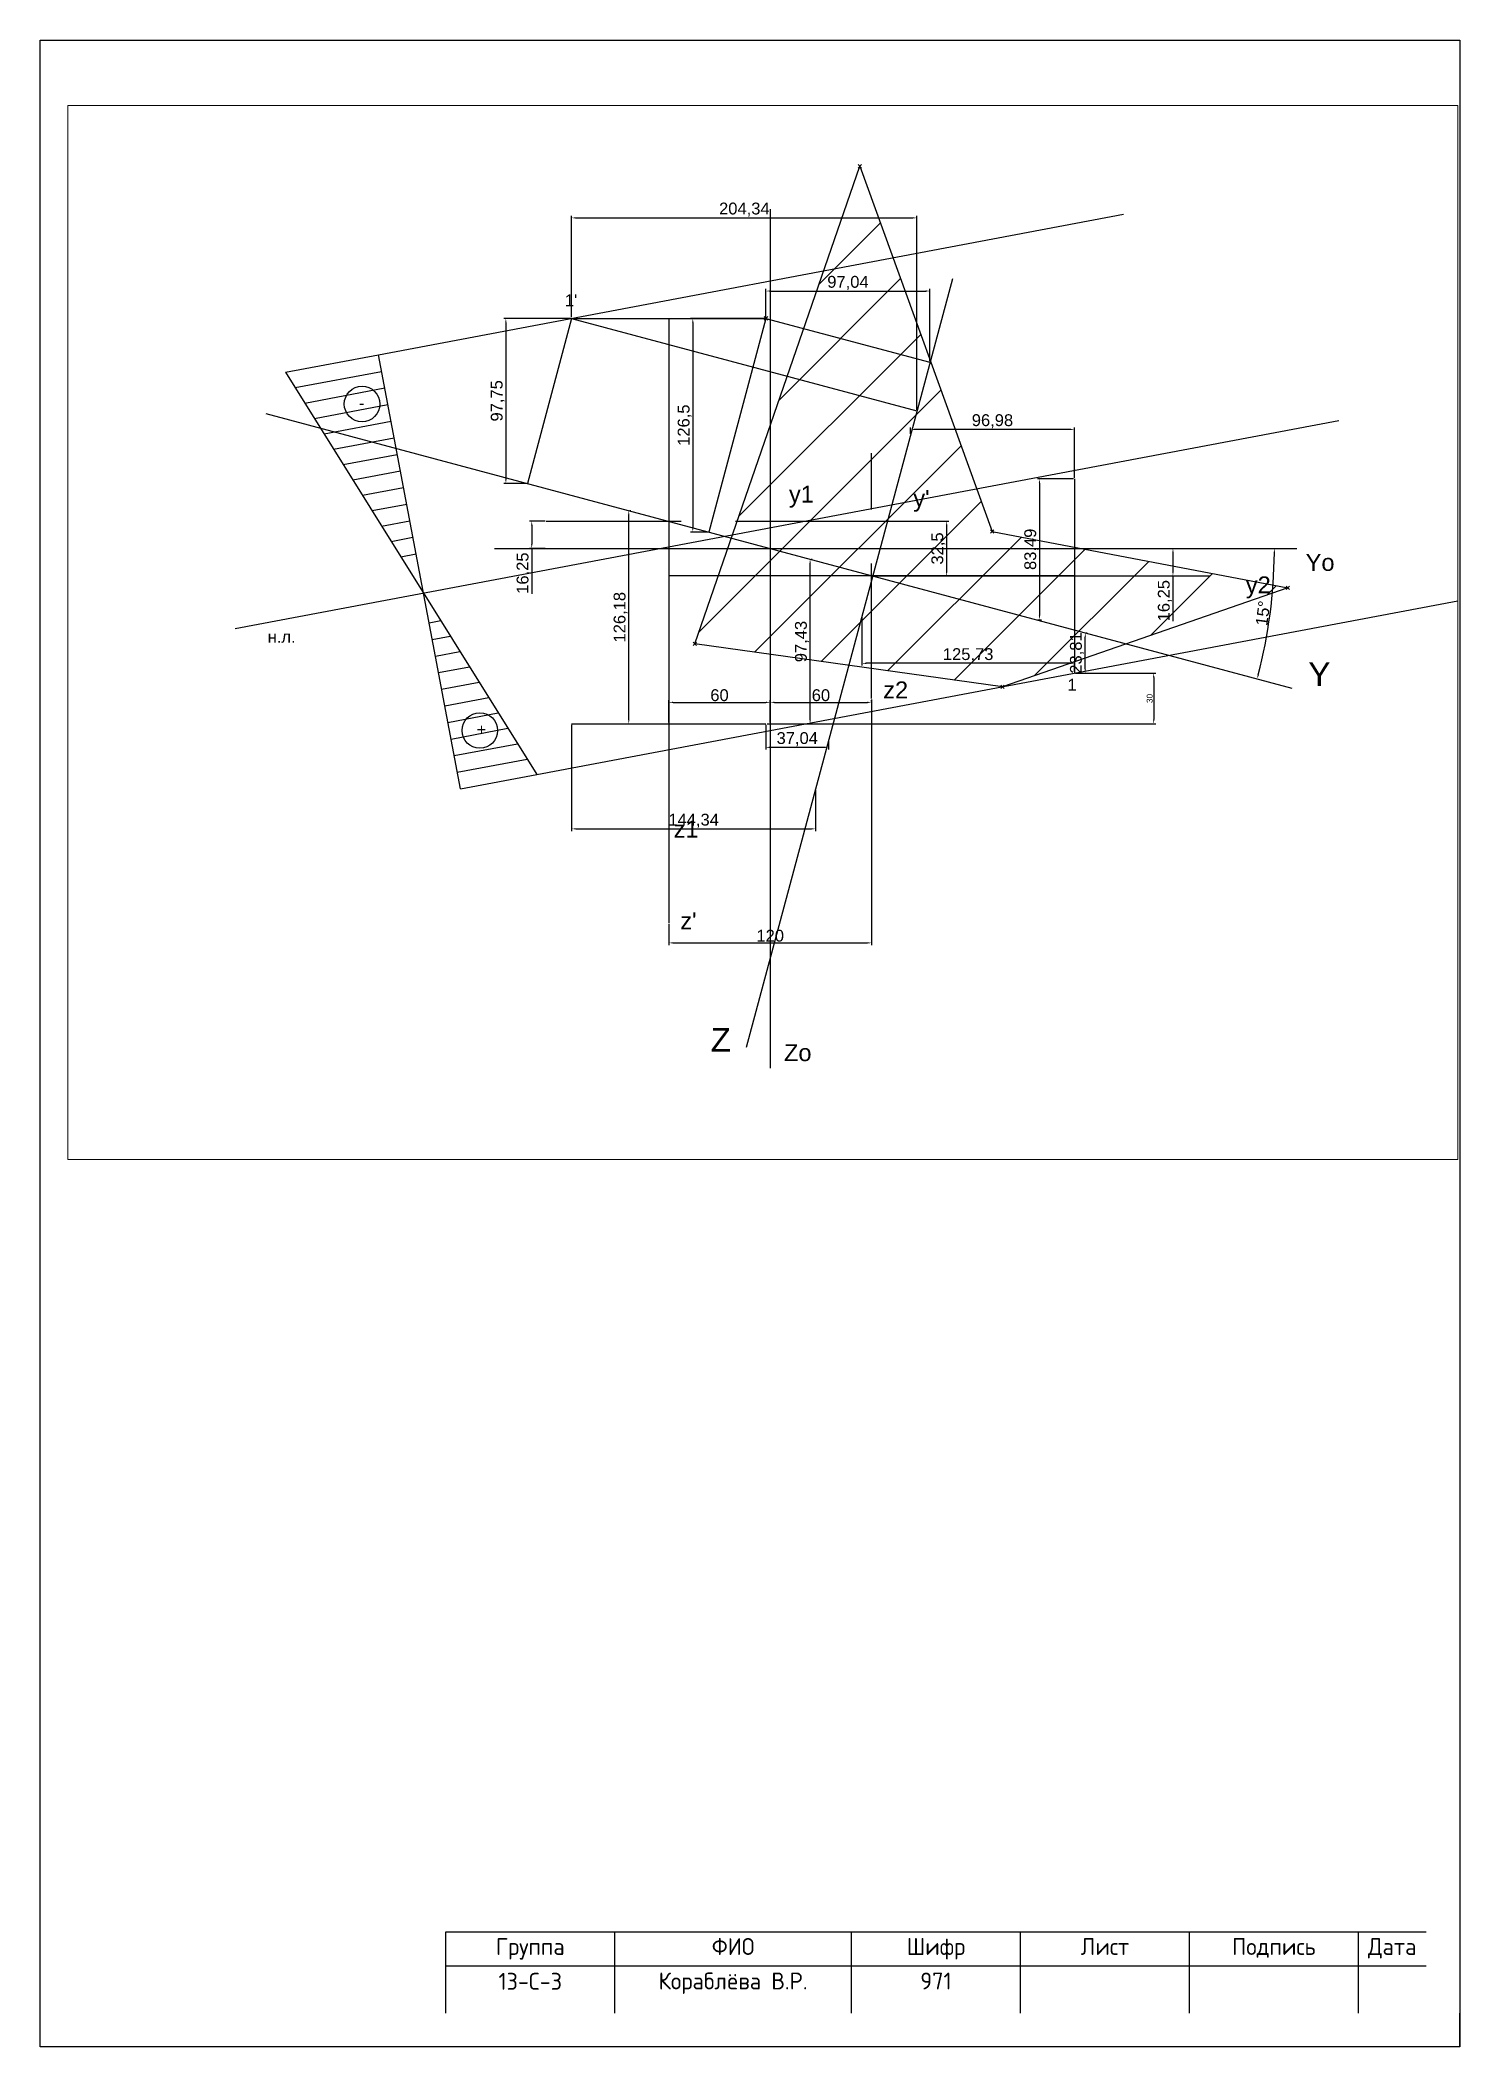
# Paper-space layout 'Лист1' of a CAD drawing. Header units: millimetres. Extents: x 363 to 573, y 189 to 486.
# The model-space entities are those that its viewports show. They can reach past a viewport. Long polylines and large blocks are cut down to what shows.
import ezdxf

# ---------------------------------------------------------------- set-up
doc = ezdxf.new("R2010")
doc.units = ezdxf.units.MM
doc.header["$PDMODE"] = 3
doc.linetypes.add('DASHED', pattern=[7, 5, -2, 0])
for name, color, linetype in [('glav osi', 200, 'Continuous'), ('вспомогательные оси', 109, 'Continuous'), ('двутавры', 7, 'Continuous'), ('нейтральная линия', 101, 'Continuous'), ('оси сортамент', 9, 'Continuous'), ('размеры', 8, 'Continuous'), ('центр тяжести', 171, 'Continuous'), ('ядро сечения', 210, 'Continuous')]:
    doc.layers.add(name, color=color, linetype=linetype)
doc.styles.get("Standard").update_dxf_attribs({"font": 'arial.ttf'})
doc.dimstyles.new('ISO-25', dxfattribs={"dimtxt": 2.5, "dimasz": 2.5, "dimexe": 1.25, "dimexo": 0.625, "dimtad": 1, "dimtxsty": 'Standard', "dimcen": 2.5, "dimadec": 0, "dimazin": 0, "dimtfac": 1, "dimtmove": 0, "dimatfit": 3, "dimfxl": 1, "dimarcsym": 0})

# ---------------------------------------------------------------- blocks, each defined once
blk = doc.blocks.new('*D3')
at = {"layer": 'Defpoints', "color": 0}
for p in [(2961.5, 2131.2), (2779, 2101.2), (3008.4, 2101.2)]:
    blk.add_point(p, dxfattribs=at)
at = {"layer": 'размеры', "color": 0, "lineweight": -2}
for p, q in [((2962.1, 2131.2), (3009.6, 2131.2)), ((3008.4, 2128.7), (3008.4, 2103.7)), ((2779.6, 2101.2), (3009.6, 2101.2))]:
    blk.add_line(p, q, dxfattribs=at)
at = {"layer": 'размеры', "color": 0}
for points in [[(3008, 2128.7), (3008.8, 2128.7), (3008.4, 2131.2)], [(3008, 2103.7), (3008.8, 2103.7), (3008.4, 2101.2)]]:
    blk.add_solid(points, dxfattribs=at)
at = {"layer": 'размеры', "color": 0, "insert": (3006, 2116.2), "char_height": 3.5, "attachment_point": 5, "rotation": 90}
blk.add_mtext('30', dxfattribs=at)
blk = doc.blocks.new('*D7')
at = {"layer": 'Defpoints', "color": 0, "transparency": 16777216}
for p in [(2841.5, 2221.2), (2841.5, 2188.7), (2885.9, 2188.7)]:
    blk.add_point(p, dxfattribs=at)
at = {"layer": 'размеры', "color": 0, "lineweight": -2, "transparency": 16777216}
for p, q in [((2842.1, 2221.2), (2887.1, 2221.2)), ((2885.9, 2218.7), (2885.9, 2191.2)), ((2842.1, 2188.7), (2887.1, 2188.7))]:
    blk.add_line(p, q, dxfattribs=at)
at = {"layer": 'размеры', "color": 0, "transparency": 16777216}
for points in [[(2885.5, 2218.7), (2886.3, 2218.7), (2885.9, 2221.2)], [(2885.5, 2191.2), (2886.3, 2191.2), (2885.9, 2188.7)]]:
    blk.add_solid(points, dxfattribs=at)
at = {"layer": 'размеры', "color": 0, "transparency": 16777216, "insert": (2881, 2205), "char_height": 7, "attachment_point": 5, "rotation": 90}
blk.add_mtext('32,5', dxfattribs=at)
blk = doc.blocks.new('*D9')
at = {"layer": 'Defpoints', "color": 0, "transparency": 16777216}
for p in [(2841.5, 2116.1), (2721.5, 1983.1), (2841.5, 1971.5)]:
    blk.add_point(p, dxfattribs=at)
at = {"layer": 'размеры', "color": 0, "lineweight": -2, "transparency": 16777216}
for p, q in [((2841.5, 2115.5), (2841.5, 1970.2)), ((2721.5, 1982.5), (2721.5, 1970.2)), ((2724, 1971.5), (2839, 1971.5))]:
    blk.add_line(p, q, dxfattribs=at)
at = {"layer": 'размеры', "color": 0, "transparency": 16777216}
for points in [[(2724, 1971.9), (2724, 1971.1), (2721.5, 1971.5)], [(2839, 1971.9), (2839, 1971.1), (2841.5, 1971.5)]]:
    blk.add_solid(points, dxfattribs=at)
at = {"layer": 'размеры', "color": 0, "transparency": 16777216, "insert": (2781.5, 1975.7), "char_height": 7, "attachment_point": 5}
blk.add_mtext('120', dxfattribs=at)
blk = doc.blocks.new('*D11')
at = {"layer": 'Defpoints', "color": 0, "transparency": 16777216}
for p in [(2648.9, 2221.2), (2640.4, 2205), (2648.9, 2205)]:
    blk.add_point(p, dxfattribs=at)
at = {"layer": 'размеры', "color": 0, "lineweight": -2, "transparency": 16777216}
for p, q in [((2648.3, 2221.2), (2639.1, 2221.2)), ((2640.4, 2218.7), (2640.4, 2207.5)), ((2648.3, 2205), (2639.1, 2205)), ((2640.4, 2205), (2640.4, 2178.2))]:
    blk.add_line(p, q, dxfattribs=at)
at = {"layer": 'размеры', "color": 0, "transparency": 16777216}
for points in [[(2640, 2218.7), (2640.8, 2218.7), (2640.4, 2221.2)], [(2640, 2207.5), (2640.8, 2207.5), (2640.4, 2205)]]:
    blk.add_solid(points, dxfattribs=at)
at = {"layer": 'размеры', "color": 0, "transparency": 16777216, "insert": (2635.6, 2190.4), "char_height": 7, "attachment_point": 5, "rotation": 90}
blk.add_mtext('16,25', dxfattribs=at)
blk = doc.blocks.new('*D13')
at = {"layer": 'Defpoints', "color": 0, "transparency": 16777216}
for p in [(2841.5, 2205), (2841.5, 2188.7), (3019.8, 2188.7)]:
    blk.add_point(p, dxfattribs=at)
at = {"layer": 'размеры', "color": 0, "lineweight": -2, "transparency": 16777216}
for p, q in [((2842.1, 2205), (3021.1, 2205)), ((3019.8, 2202.5), (3019.8, 2191.2)), ((2842.1, 2188.7), (3021.1, 2188.7)), ((3019.8, 2188.7), (3019.8, 2162))]:
    blk.add_line(p, q, dxfattribs=at)
at = {"layer": 'размеры', "color": 0, "transparency": 16777216}
for points in [[(3019.4, 2202.5), (3020.2, 2202.5), (3019.8, 2205)], [(3019.4, 2191.2), (3020.2, 2191.2), (3019.8, 2188.7)]]:
    blk.add_solid(points, dxfattribs=at)
at = {"layer": 'размеры', "color": 0, "transparency": 16777216, "insert": (3015, 2174.1), "char_height": 7, "attachment_point": 5, "rotation": 90}
blk.add_mtext('16,25', dxfattribs=at)
blk = doc.blocks.new('*D17')
at = {"layer": 'Defpoints', "color": 0, "transparency": 16777216}
for p in [(2781.5, 2113.9), (2721.5, 2101.2), (2781.5, 2101.2)]:
    blk.add_point(p, dxfattribs=at)
at = {"layer": 'размеры', "color": 0, "lineweight": -2, "transparency": 16777216}
for p, q in [((2721.5, 2101.9), (2721.5, 2115.2)), ((2781.5, 2101.9), (2781.5, 2115.2)), ((2724, 2113.9), (2779, 2113.9))]:
    blk.add_line(p, q, dxfattribs=at)
at = {"layer": 'размеры', "color": 0, "transparency": 16777216}
for points in [[(2724, 2114.3), (2724, 2113.5), (2721.5, 2113.9)], [(2779, 2114.3), (2779, 2113.5), (2781.5, 2113.9)]]:
    blk.add_solid(points, dxfattribs=at)
at = {"layer": 'размеры', "color": 0, "transparency": 16777216, "insert": (2751.5, 2118.1), "char_height": 7, "attachment_point": 5}
blk.add_mtext('60', dxfattribs=at)
blk = doc.blocks.new('*D16')
at = {"layer": 'Defpoints', "color": 0, "transparency": 16777216}
for p in [(2781.5, 2113.9), (2841.5, 2113.9), (2841.5, 2113.9)]:
    blk.add_point(p, dxfattribs=at)
at = {"layer": 'размеры', "color": 0, "lineweight": -2, "transparency": 16777216}
for p, q in [((2781.5, 2114.5), (2781.5, 2115.2)), ((2841.5, 2114.5), (2841.5, 2115.2)), ((2784, 2113.9), (2839, 2113.9))]:
    blk.add_line(p, q, dxfattribs=at)
at = {"layer": 'размеры', "color": 0, "transparency": 16777216}
for points in [[(2784, 2114.3), (2784, 2113.5), (2781.5, 2113.9)], [(2839, 2114.3), (2839, 2113.5), (2841.5, 2113.9)]]:
    blk.add_solid(points, dxfattribs=at)
at = {"layer": 'размеры', "color": 0, "transparency": 16777216, "insert": (2811.5, 2118.1), "char_height": 7, "attachment_point": 5}
blk.add_mtext('60', dxfattribs=at)
blk = doc.blocks.new('*D19')
at = {"layer": 'Defpoints', "color": 0, "transparency": 16777216}
for p in [(2483, 2285), (2618.3, 2205), (3093.1, 2205), (3075.2, 2153.2), (3090.1, 2122.3)]:
    blk.add_point(p, dxfattribs=at)
at = {"layer": 'размеры', "color": 0, "lineweight": -2, "transparency": 16777216}
blk.add_arc((2781.5, 2205), 298.3, 345.4802, 359.5198, dxfattribs=at)
at = {"layer": 'размеры', "color": 0, "transparency": 16777216}
for points in [[(3079.4, 2202.5), (3080.2, 2202.5), (3079.8, 2205)], [(3070.7, 2130.1), (3069.9, 2130.3), (3069.6, 2127.8)]]:
    blk.add_solid(points, dxfattribs=at)
at = {"layer": 'размеры', "color": 0, "transparency": 16777216, "insert": (3073.1, 2166.6), "char_height": 7, "attachment_point": 5, "rotation": 82.5}
blk.add_mtext('15°', dxfattribs=at)
blk = doc.blocks.new('*D27')
at = {"layer": 'Defpoints', "color": 0, "transparency": 16777216}
for p in [(2876, 2357.4), (2779, 2341.2), (2876, 2315.2)]:
    blk.add_point(p, dxfattribs=at)
at = {"layer": 'размеры', "color": 0, "lineweight": -2, "transparency": 16777216}
for p, q in [((2779, 2341.9), (2779, 2358.7)), ((2781.5, 2357.4), (2873.5, 2357.4)), ((2876, 2315.9), (2876, 2358.7))]:
    blk.add_line(p, q, dxfattribs=at)
at = {"layer": 'размеры', "color": 0, "transparency": 16777216}
for points in [[(2781.5, 2357.8), (2781.5, 2357), (2779, 2357.4)], [(2873.5, 2357.8), (2873.5, 2357), (2876, 2357.4)]]:
    blk.add_solid(points, dxfattribs=at)
at = {"layer": 'размеры', "color": 0, "transparency": 16777216, "insert": (2827.5, 2362.2), "char_height": 7, "attachment_point": 5}
blk.add_mtext('97,04', dxfattribs=at)
blk = doc.blocks.new('*D26')
at = {"layer": 'Defpoints', "color": 0, "transparency": 16777216}
for p in [(2779, 2341.2), (2735.7, 2214.7), (2745.1, 2214.7)]:
    blk.add_point(p, dxfattribs=at)
at = {"layer": 'размеры', "color": 0, "lineweight": -2, "transparency": 16777216}
for p, q in [((2778.4, 2341.2), (2734.4, 2341.2)), ((2735.7, 2338.7), (2735.7, 2217.2)), ((2744.5, 2214.7), (2734.4, 2214.7))]:
    blk.add_line(p, q, dxfattribs=at)
at = {"layer": 'размеры', "color": 0, "transparency": 16777216}
for points in [[(2735.3, 2338.7), (2736.1, 2338.7), (2735.7, 2341.2)], [(2735.3, 2217.2), (2736.1, 2217.2), (2735.7, 2214.7)]]:
    blk.add_solid(points, dxfattribs=at)
at = {"layer": 'размеры', "color": 0, "transparency": 16777216, "insert": (2730.9, 2278), "char_height": 7, "attachment_point": 5, "rotation": 90}
blk.add_mtext('126,5', dxfattribs=at)
blk = doc.blocks.new('*D36')
at = {"layer": 'Defpoints', "color": 0, "transparency": 16777216}
for p in [(2664, 2341.2), (2625.1, 2243.5), (2637.8, 2243.5)]:
    blk.add_point(p, dxfattribs=at)
at = {"layer": 'размеры', "color": 0, "lineweight": -2, "transparency": 16777216}
for p, q in [((2663.4, 2341.2), (2623.8, 2341.2)), ((2625.1, 2338.7), (2625.1, 2246)), ((2637.2, 2243.5), (2623.8, 2243.5))]:
    blk.add_line(p, q, dxfattribs=at)
at = {"layer": 'размеры', "color": 0, "transparency": 16777216}
for points in [[(2624.7, 2338.7), (2625.5, 2338.7), (2625.1, 2341.2)], [(2624.7, 2246), (2625.5, 2246), (2625.1, 2243.5)]]:
    blk.add_solid(points, dxfattribs=at)
at = {"layer": 'размеры', "color": 0, "transparency": 16777216, "insert": (2620.3, 2292.4), "char_height": 7, "attachment_point": 5, "rotation": 90}
blk.add_mtext('97,75', dxfattribs=at)
blk = doc.blocks.new('*D35')
at = {"layer": 'Defpoints', "color": 0, "transparency": 16777216}
for p in [(2868.3, 2400.7), (2664, 2341.2), (2868.3, 2286.5)]:
    blk.add_point(p, dxfattribs=at)
at = {"layer": 'размеры', "color": 0, "lineweight": -2, "transparency": 16777216}
for p, q in [((2664, 2341.9), (2664, 2402)), ((2666.5, 2400.7), (2865.8, 2400.7)), ((2868.3, 2287.1), (2868.3, 2402))]:
    blk.add_line(p, q, dxfattribs=at)
at = {"layer": 'размеры', "color": 0, "transparency": 16777216}
for points in [[(2666.5, 2401.1), (2666.5, 2400.3), (2664, 2400.7)], [(2865.8, 2401.1), (2865.8, 2400.3), (2868.3, 2400.7)]]:
    blk.add_solid(points, dxfattribs=at)
at = {"layer": 'размеры', "color": 0, "transparency": 16777216, "insert": (2766.2, 2405.6), "char_height": 7, "attachment_point": 5}
blk.add_mtext('204,34', dxfattribs=at)
blk = doc.blocks.new('*D51')
at = {"layer": 'Defpoints', "color": 0, "transparency": 16777216}
for p in [(2864.5, 2275.5), (2864.5, 2272.2), (2961.5, 2246.2)]:
    blk.add_point(p, dxfattribs=at)
at = {"layer": 'размеры', "color": 0, "lineweight": -2, "transparency": 16777216}
for p, q in [((2864.5, 2272.8), (2864.5, 2276.7)), ((2959, 2275.5), (2867, 2275.5)), ((2961.5, 2246.9), (2961.5, 2276.7))]:
    blk.add_line(p, q, dxfattribs=at)
at = {"layer": 'размеры', "color": 0, "transparency": 16777216}
for points in [[(2867, 2275.9), (2867, 2275.1), (2864.5, 2275.5)], [(2959, 2275.9), (2959, 2275.1), (2961.5, 2275.5)]]:
    blk.add_solid(points, dxfattribs=at)
at = {"layer": 'размеры', "color": 0, "transparency": 16777216, "insert": (2913, 2280.3), "char_height": 7, "attachment_point": 5}
blk.add_mtext('96,98', dxfattribs=at)
blk = doc.blocks.new('*D52')
at = {"layer": 'Defpoints', "color": 0, "transparency": 16777216}
for p in [(2961.5, 2246.2), (2939.1, 2162.8), (2940.8, 2162.8)]:
    blk.add_point(p, dxfattribs=at)
at = {"layer": 'размеры', "color": 0, "lineweight": -2, "transparency": 16777216}
for p, q in [((2960.9, 2246.2), (2939.6, 2246.2)), ((2940.8, 2243.7), (2940.8, 2165.3)), ((2939.7, 2162.8), (2942.1, 2162.8))]:
    blk.add_line(p, q, dxfattribs=at)
at = {"layer": 'размеры', "color": 0, "transparency": 16777216}
for points in [[(2940.4, 2243.7), (2941.2, 2243.7), (2940.8, 2246.2)], [(2940.4, 2165.3), (2941.2, 2165.3), (2940.8, 2162.8)]]:
    blk.add_solid(points, dxfattribs=at)
at = {"layer": 'размеры', "color": 0, "transparency": 16777216, "insert": (2936, 2204.5), "char_height": 7, "attachment_point": 5, "rotation": 90}
blk.add_mtext('83,49', dxfattribs=at)
blk = doc.blocks.new('*D50')
at = {"layer": 'Defpoints', "color": 0, "transparency": 16777216}
for p in [(2967.9, 2155), (2967.9, 2155), (2961.5, 2131.2)]:
    blk.add_point(p, dxfattribs=at)
at = {"layer": 'размеры', "color": 0, "lineweight": -2, "transparency": 16777216}
for p, q in [((2967.9, 2133.7), (2967.9, 2152.5)), ((2968.5, 2155), (2969.1, 2155)), ((2962.1, 2131.2), (2969.1, 2131.2))]:
    blk.add_line(p, q, dxfattribs=at)
at = {"layer": 'размеры', "color": 0, "transparency": 16777216}
for points in [[(2967.5, 2152.5), (2968.3, 2152.5), (2967.9, 2155)], [(2967.5, 2133.7), (2968.3, 2133.7), (2967.9, 2131.2)]]:
    blk.add_solid(points, dxfattribs=at)
at = {"layer": 'размеры', "color": 0, "transparency": 16777216, "insert": (2963, 2143.1), "char_height": 7, "attachment_point": 5, "rotation": 90}
blk.add_mtext('23,81', dxfattribs=at)
blk = doc.blocks.new('*D49')
at = {"layer": 'Defpoints', "color": 0, "transparency": 16777216}
for p in [(2835.8, 2164.9), (2835.8, 2137), (2961.5, 2131.2)]:
    blk.add_point(p, dxfattribs=at)
at = {"layer": 'размеры', "color": 0, "lineweight": -2, "transparency": 16777216}
for p, q in [((2835.8, 2164.3), (2835.8, 2135.7)), ((2959, 2137), (2838.3, 2137)), ((2961.5, 2131.9), (2961.5, 2138.2))]:
    blk.add_line(p, q, dxfattribs=at)
at = {"layer": 'размеры', "color": 0, "transparency": 16777216}
for points in [[(2838.3, 2137.4), (2838.3, 2136.6), (2835.8, 2137)], [(2959, 2137.4), (2959, 2136.6), (2961.5, 2137)]]:
    blk.add_solid(points, dxfattribs=at)
at = {"layer": 'размеры', "color": 0, "transparency": 16777216, "insert": (2898.6, 2141.8), "char_height": 7, "attachment_point": 5}
blk.add_mtext('125,73', dxfattribs=at)
blk = doc.blocks.new('*D47')
at = {"layer": 'Defpoints', "color": 0, "transparency": 16777216}
for p in [(2779, 2101.2), (2816, 2091.3), (2816, 2087.3)]:
    blk.add_point(p, dxfattribs=at)
at = {"layer": 'размеры', "color": 0, "lineweight": -2, "transparency": 16777216}
for p, q in [((2779, 2100.6), (2779, 2086)), ((2781.5, 2087.3), (2813.5, 2087.3)), ((2816, 2090.7), (2816, 2086))]:
    blk.add_line(p, q, dxfattribs=at)
at = {"layer": 'размеры', "color": 0, "transparency": 16777216}
for points in [[(2781.5, 2087.7), (2781.5, 2086.8), (2779, 2087.3)], [(2813.5, 2087.7), (2813.5, 2086.8), (2816, 2087.3)]]:
    blk.add_solid(points, dxfattribs=at)
at = {"layer": 'размеры', "color": 0, "transparency": 16777216, "insert": (2797.5, 2092.1), "char_height": 7, "attachment_point": 5}
blk.add_mtext('37,04', dxfattribs=at)
blk = doc.blocks.new('*D48')
at = {"layer": 'Defpoints', "color": 0, "transparency": 16777216}
for p in [(2805.1, 2198.7), (2805.1, 2198.7), (2779, 2101.2)]:
    blk.add_point(p, dxfattribs=at)
at = {"layer": 'размеры', "color": 0, "lineweight": -2, "transparency": 16777216}
for p, q in [((2805.7, 2198.7), (2806.3, 2198.7)), ((2805.1, 2103.7), (2805.1, 2196.2)), ((2779.6, 2101.2), (2806.3, 2101.2))]:
    blk.add_line(p, q, dxfattribs=at)
at = {"layer": 'размеры', "color": 0, "transparency": 16777216}
for points in [[(2804.7, 2196.2), (2805.5, 2196.2), (2805.1, 2198.7)], [(2804.7, 2103.7), (2805.5, 2103.7), (2805.1, 2101.2)]]:
    blk.add_solid(points, dxfattribs=at)
at = {"layer": 'размеры', "color": 0, "transparency": 16777216, "insert": (2800.3, 2149.9), "char_height": 7, "attachment_point": 5, "rotation": 90}
blk.add_mtext('97,43', dxfattribs=at)
blk = doc.blocks.new('*D45')
at = {"layer": 'Defpoints', "color": 0, "transparency": 16777216}
for p in [(2697.8, 2227.4), (2697.8, 2227.4), (2664, 2101.2)]:
    blk.add_point(p, dxfattribs=at)
at = {"layer": 'размеры', "color": 0, "lineweight": -2, "transparency": 16777216}
for p, q in [((2697.8, 2103.7), (2697.8, 2224.9)), ((2698.4, 2227.4), (2699.1, 2227.4)), ((2664.6, 2101.2), (2699.1, 2101.2))]:
    blk.add_line(p, q, dxfattribs=at)
at = {"layer": 'размеры', "color": 0, "transparency": 16777216}
for points in [[(2697.4, 2224.9), (2698.2, 2224.9), (2697.8, 2227.4)], [(2697.4, 2103.7), (2698.2, 2103.7), (2697.8, 2101.2)]]:
    blk.add_solid(points, dxfattribs=at)
at = {"layer": 'размеры', "color": 0, "transparency": 16777216, "insert": (2693, 2164.3), "char_height": 7, "attachment_point": 5, "rotation": 90}
blk.add_mtext('126,18', dxfattribs=at)
blk = doc.blocks.new('*D46')
at = {"layer": 'Defpoints', "color": 0, "transparency": 16777216}
for p in [(2664, 2101.2), (2808.3, 2062.6), (2808.3, 2039)]:
    blk.add_point(p, dxfattribs=at)
at = {"layer": 'размеры', "color": 0, "lineweight": -2, "transparency": 16777216}
for p, q in [((2664, 2100.6), (2664, 2037.7)), ((2808.3, 2061.9), (2808.3, 2037.7)), ((2666.5, 2039), (2805.8, 2039))]:
    blk.add_line(p, q, dxfattribs=at)
at = {"layer": 'размеры', "color": 0, "transparency": 16777216}
for points in [[(2666.5, 2039.4), (2666.5, 2038.6), (2664, 2039)], [(2805.8, 2039.4), (2805.8, 2038.6), (2808.3, 2039)]]:
    blk.add_solid(points, dxfattribs=at)
at = {"layer": 'размеры', "color": 0, "transparency": 16777216, "insert": (2736.2, 2043.8), "char_height": 7, "attachment_point": 5}
blk.add_mtext('144,34', dxfattribs=at)

msp = doc.modelspace()

# ---------------------------------------------------------------- hatches: boundary and pattern name
at = {"layer": 'ядро сечения'}
h = msp.add_hatch(dxfattribs=at)
h.set_pattern_fill('ANSI31', color=256, scale=10)
h.paths.add_polyline_path([(2834.587, 2431.235), (2736.818, 2148.505), (2919.005, 2123.003), (3087.767, 2181.621), (2912.758, 2215.056)])

# ---------------------------------------------------------------- linework, layer by layer
at = {"layer": 'glav osi'}
for p, q in [((2889.279, 2364.666), (2767.322, 1909.514)), ((2482.992, 2284.97), (3090.125, 2122.289))]:
    msp.add_line(p, q, dxfattribs=at)
at = {"layer": 'вспомогательные оси', "linetype": 'DASHED'}
for p, q in [((2794.083, 2221.237), (2863.167, 2221.237)), ((2721.494, 2035.62), (2721.494, 1983.114))]:
    msp.add_line(p, q, dxfattribs=at)
at = {"layer": 'двутавры'}
for p, q in [((2663.994, 2341.237), (2778.994, 2341.237)), ((2721.494, 2341.237), (2721.494, 2101.237)), ((2721.494, 2246.237), (2721.494, 2131.237)), ((2961.494, 2246.237), (2961.494, 2131.237)), ((2961.494, 2188.737), (2721.494, 2188.737)), ((2663.994, 2101.237), (2778.994, 2101.237))]:
    msp.add_line(p, q, dxfattribs=at)
at = {"layer": 'двутавры', "linetype": 'DASHED'}
msp.add_point((2778.994, 2341.237), dxfattribs=at)
at = {"layer": 'нейтральная линия'}
for p, q in [((2549.73, 2319.685), (2990.492, 2402.821)), ((2494.785, 2309.321), (2549.73, 2319.685)), ((2598.2, 2062.713), (2549.73, 2319.685)), ((2494.785, 2309.321), (2643.324, 2071.224)), ((2500.466, 2300.216), (2551.584, 2309.858)), ((2506.146, 2291.111), (2553.437, 2300.031)), ((2511.826, 2282.006), (2555.291, 2290.205)), ((2464.953, 2157.578), (3117.95, 2280.746)), ((2517.506, 2272.901), (2557.144, 2280.378)), ((2523.186, 2263.796), (2558.998, 2270.551)), ((2528.867, 2254.691), (2560.851, 2260.724)), ((2534.547, 2245.586), (2562.705, 2250.898)), ((2540.227, 2236.482), (2564.558, 2241.071)), ((2540.227, 2236.482), (2564.558, 2241.071)), ((2545.907, 2227.377), (2566.412, 2231.244)), ((2551.587, 2218.272), (2568.266, 2221.417)), ((2557.268, 2209.167), (2570.119, 2211.591)), ((2562.948, 2200.062), (2571.973, 2201.764)), ((2643.324, 2071.224), (3285.492, 2192.349)), ((2579.665, 2160.98), (2586.522, 2162.273)), ((2581.519, 2151.153), (2592.202, 2153.168)), ((2583.372, 2141.327), (2597.883, 2144.064)), ((2585.226, 2131.5), (2603.563, 2134.959)), ((2587.079, 2121.673), (2609.243, 2125.854)), ((2588.933, 2111.846), (2614.923, 2116.749)), ((2590.786, 2102.02), (2620.603, 2107.644)), ((2592.64, 2092.193), (2626.284, 2098.539)), ((2594.493, 2082.366), (2631.964, 2089.434)), ((2596.347, 2072.54), (2637.644, 2080.329)), ((2598.2, 2062.713), (2643.324, 2071.224))]:
    msp.add_line(p, q, dxfattribs=at)
for centre in [(2540.008, 2290.513), (2609.705, 2097.206)]:
    msp.add_circle(centre, 10.522, dxfattribs=at)
at = {"layer": 'оси сортамент', "linetype": 'DASHED'}
for p, q in [((2841.494, 2116.148), (2841.494, 2261.326)), ((2648.904, 2221.237), (2794.083, 2221.237)), ((2961.494, 2188.737), (3057.619, 2188.737)), ((2721.494, 2101.237), (2721.494, 2035.62))]:
    msp.add_line(p, q, dxfattribs=at)
at = {"layer": 'размеры'}
for p, q in [((2663.994, 2341.237), (2637.802, 2243.489)), ((2663.994, 2341.237), (2868.331, 2286.485)), ((2778.994, 2341.237), (2745.098, 2214.739)), ((2778.994, 2341.237), (2876.034, 2315.235))]:
    msp.add_line(p, q, dxfattribs=at)
at = {"layer": 'центр тяжести'}
for p, q in [((2781.494, 2405.894), (2781.494, 1897.39)), ((2618.348, 2204.987), (3093.071, 2204.987))]:
    msp.add_line(p, q, dxfattribs=at)
at = {"layer": 'ядро сечения'}
for p, q in [((2736.818, 2148.505), (2834.587, 2431.235)), ((2834.587, 2431.235), (2912.758, 2215.056)), ((2912.758, 2215.056), (3087.767, 2181.621)), ((3087.767, 2181.621), (2919.005, 2123.003)), ((2919.005, 2123.003), (2736.818, 2148.505))]:
    msp.add_line(p, q, dxfattribs=at)
for p in [(2834.587, 2431.235), (2912.758, 2215.056), (3087.767, 2181.621), (2736.818, 2148.505), (2919.005, 2123.003)]:
    msp.add_point(p, dxfattribs=at)

# ---------------------------------------------------------------- texts
at = {"layer": 'glav osi'}
for s, p in [('Y', (3099.905, 2123.556)), ('Z', (2746.326, 1907.17))]:
    msp.add_text(s, height=14, dxfattribs=at).set_placement(p)
at = {"layer": 'вспомогательные оси'}
msp.add_text("y'", height=10, dxfattribs=at).set_placement((2866.152, 2229.708))
at = {"layer": 'вспомогательные оси', "linetype": 'DASHED'}
msp.add_text("z'", height=10, dxfattribs=at).set_placement((2728.27, 1979.527))
at = {"layer": 'нейтральная линия'}
for s, p in [("1'", (2659.99, 2348.435)), ('-', (2538.104, 2287.601)), ('н.л.', (2484.16, 2149.216)), ('1', (2957.426, 2120.854)), ('+', (2607.801, 2094.294))]:
    msp.add_text(s, height=7, dxfattribs=at).set_placement(p)
at = {"layer": 'оси сортамент'}
for s, p in [('y1', (2792.587, 2232.179)), ('y2', (3062.912, 2178.444)), ('z2', (2848.347, 2116.272)), ('z1', (2724.365, 2033.882))]:
    msp.add_text(s, height=10, dxfattribs=at).set_placement(p)
at = {"layer": 'центр тяжести'}
for s, p in [('Yo', (3098.307, 2191.729)), ('Zo', (2789.649, 1901.515))]:
    msp.add_text(s, height=10, dxfattribs=at).set_placement(p)

# ---------------------------------------------------------------- dimensions: what is measured, and where the dimension line sits
at = {"layer": 'размеры'}
for base, p1, p2, override, picture, middle in [((2868.331, 2400.728), (2663.994, 2341.237), (2868.331, 2286.485), {"dimscale": 0, "dimtxt": 3.5, "dimasz": 1.25, "dimexe": 0.625, "dimexo": 0.3125, "dimgap": 0.3125, "dimcen": 1.25}, '*D35', (2766.162, 2405.56)), ((2876.034, 2357.417), (2778.994, 2341.237), (2876.034, 2315.235), {"dimscale": 0, "dimtxt": 3.5, "dimasz": 1.25, "dimexe": 0.625, "dimexo": 0.3125, "dimgap": 0.3125, "dimcen": 1.25}, '*D27', (2827.514, 2362.249)), ((2864.51, 2275.494), (2961.494, 2246.237), (2864.51, 2272.224), {"dimscale": 2, "dimtxt": 3.5, "dimasz": 1.25, "dimexe": 0.625, "dimexo": 0.3125, "dimgap": 0.3125, "dimcen": 1.25, "dimtix": 0, "dimtofl": 1, "dimtmove": 0, "dimatfit": 3}, '*D51', (2913.002, 2280.326)), ((2835.76, 2136.973), (2961.494, 2131.237), (2835.76, 2164.927), {"dimscale": 2, "dimtxt": 3.5, "dimasz": 1.25, "dimexe": 0.625, "dimexo": 0.3125, "dimgap": 0.3125, "dimcen": 1.25, "dimtix": 0, "dimtofl": 1, "dimtmove": 0, "dimatfit": 3}, '*D49', (2898.627, 2141.805)), ((2781.494, 2113.902), (2721.494, 2101.237), (2781.494, 2101.237), {"dimscale": 2, "dimtxt": 3.5, "dimasz": 1.25, "dimexe": 0.625, "dimexo": 0.3125, "dimgap": 0.3125, "dimcen": 1.25, "dimtix": 0, "dimtofl": 1, "dimtmove": 0, "dimatfit": 3}, '*D17', (2751.494, 2118.101)), ((2841.494, 1971.484), (2721.494, 1983.114), (2841.494, 2116.148), {"dimscale": 0, "dimtxt": 3.5, "dimasz": 1.25, "dimexe": 0.625, "dimexo": 0.3125, "dimgap": 0.3125, "dimcen": 1.25}, '*D9', (2781.494, 1975.683)), ((2841.494, 2113.902), (2781.494, 2113.902), (2841.494, 2113.902), {"dimscale": 2, "dimtxt": 3.5, "dimasz": 1.25, "dimexe": 0.625, "dimexo": 0.3125, "dimgap": 0.3125, "dimcen": 1.25, "dimtix": 0, "dimtofl": 1, "dimtmove": 0, "dimatfit": 3}, '*D16', (2811.494, 2118.101)), ((2808.331, 2038.978), (2663.994, 2101.237), (2808.331, 2062.562), {"dimscale": 2, "dimtxt": 3.5, "dimasz": 1.25, "dimexe": 0.625, "dimexo": 0.3125, "dimgap": 0.3125, "dimcen": 1.25, "dimtix": 0, "dimtofl": 1, "dimtmove": 0, "dimatfit": 3}, '*D46', (2736.162, 2043.809)), ((2816.034, 2087.256), (2778.994, 2101.237), (2816.034, 2091.312), {"dimscale": 2, "dimtxt": 3.5, "dimasz": 1.25, "dimexe": 0.625, "dimexo": 0.3125, "dimgap": 0.3125, "dimcen": 1.25, "dimtix": 0, "dimtofl": 1, "dimtmove": 0, "dimatfit": 3}, '*D47', (2797.514, 2092.087))]:
    dim = msp.add_linear_dim(base=base, p1=p1, p2=p2, dimstyle='ISO-25', override=override, dxfattribs=at)
    dim.commit()
    dim.dimension.update_dxf_attribs({"geometry": picture, "text_midpoint": middle})
for base, p1, p2, override, picture, middle in [((2625.1, 2243.489), (2663.994, 2341.237), (2637.802, 2243.489), {"dimscale": 0, "dimtxt": 3.5, "dimasz": 1.25, "dimexe": 0.625, "dimexo": 0.3125, "dimgap": 0.3125, "dimcen": 1.25}, '*D36', (2620.268, 2292.363)), ((2735.682, 2214.739), (2778.994, 2341.237), (2745.098, 2214.739), {"dimscale": 0, "dimtxt": 3.5, "dimasz": 1.25, "dimexe": 0.625, "dimexo": 0.3125, "dimgap": 0.3125, "dimcen": 1.25}, '*D26', (2730.851, 2277.988)), ((2940.833, 2162.75), (2961.494, 2246.237), (2939.123, 2162.75), {"dimscale": 2, "dimtxt": 3.5, "dimasz": 1.25, "dimexe": 0.625, "dimexo": 0.3125, "dimgap": 0.3125, "dimcen": 1.25, "dimtix": 0, "dimtofl": 1, "dimtmove": 0, "dimatfit": 3}, '*D52', (2936.001, 2204.494)), ((2697.80203, 2227.41202), (2663.99352, 2101.23696), (2697.80203, 2227.41202), {"dimscale": 2, "dimtxt": 3.5, "dimasz": 1.25, "dimexe": 0.625, "dimexo": 0.3125, "dimgap": 0.3125, "dimcen": 1.25, "dimtix": 0, "dimtofl": 1, "dimtmove": 0, "dimatfit": 3}, '*D45', (2692.97034, 2164.32449)), ((2640.383, 2204.987), (2648.904, 2221.237), (2648.904, 2204.987), {"dimscale": 0, "dimtxt": 3.5, "dimasz": 1.25, "dimexe": 0.625, "dimexo": 0.3125, "dimgap": 0.3125, "dimcen": 1.25}, '*D11', (2635.551, 2190.354)), ((2885.867, 2188.737), (2841.494, 2221.237), (2841.494, 2188.737), {"dimscale": 2, "dimtxt": 3.5, "dimasz": 1.25, "dimexe": 0.625, "dimexo": 0.3125, "dimgap": 0.3125, "dimcen": 1.25, "dimtix": 0, "dimtofl": 1, "dimtmove": 0, "dimatfit": 3}, '*D7', (2881.036, 2204.987)), ((2805.09849, 2198.66202), (2778.99352, 2101.23696), (2805.09849, 2198.66202), {"dimscale": 2, "dimtxt": 3.5, "dimasz": 1.25, "dimexe": 0.625, "dimexo": 0.3125, "dimgap": 0.3125, "dimcen": 1.25, "dimtix": 0, "dimtofl": 1, "dimtmove": 0, "dimatfit": 3}, '*D48', (2800.2668, 2149.94949)), ((3019.806, 2188.737), (2841.494, 2204.987), (2841.494, 2188.737), {"dimscale": 0, "dimtxt": 3.5, "dimasz": 1.25, "dimexe": 0.625, "dimexo": 0.3125, "dimgap": 0.3125, "dimcen": 1.25}, '*D13', (3014.974, 2174.104)), ((2967.873, 2155.047), (2961.494, 2131.237), (2967.873, 2155.047), {"dimscale": 2, "dimtxt": 3.5, "dimasz": 1.25, "dimexe": 0.625, "dimexo": 0.3125, "dimgap": 0.3125, "dimcen": 1.25, "dimtix": 0, "dimtofl": 1, "dimtmove": 0, "dimatfit": 3}, '*D50', (2963.042, 2143.142)), ((3008.369, 2101.237), (2961.494, 2131.237), (2778.994, 2101.237), {"dimscale": 0, "dimtxt": 3.5}, '*D3', (3005.956, 2116.237))]:
    dim = msp.add_linear_dim(base=base, p1=p1, p2=p2, angle=90, dimstyle='ISO-25', override=override, dxfattribs=at)
    dim.commit()
    dim.dimension.update_dxf_attribs({"geometry": picture, "text_midpoint": middle})
dim = msp.add_angular_dim_2l(base=(3075.248, 2153.19), line1=((2482.992, 2284.97), (3090.125, 2122.289)), line2=((2618.348, 2204.987), (3093.071, 2204.987)), dimstyle='ISO-25', override={"dimscale": 0, "dimtxt": 3.5, "dimasz": 1.25, "dimexe": 0.625, "dimexo": 0.3125, "dimgap": 0.3125, "dimcen": 1.25}, dxfattribs=at)
dim.commit()
dim.dimension.update_dxf_attribs({"geometry": '*D19', "text_midpoint": (3073.065, 2166.601)})

psp = doc.layouts.new('Лист1')

# ---------------------------------------------------------------- linework, layer by layer
for p, q in [((423.1, 194.5), (423.1, 206.5)), ((423.1, 206.5), (568.1, 206.5)), ((448.1, 194.5), (448.1, 206.5)), ((483.1, 194.5), (483.1, 206.5)), ((508.1, 194.5), (508.1, 206.5)), ((533.1, 194.5), (533.1, 206.5)), ((558.1, 194.5), (558.1, 206.5)), ((423.1, 201.5), (568.1, 201.5)), ((573.1, 189.5), (573.1, 194.5))]:
    psp.add_line(p, q)
psp.add_lwpolyline([(363.1, 189.5), (363.1, 486.5), (573.1, 486.5), (573.1, 189.5), (363.1, 189.5)])

# ---------------------------------------------------------------- texts
at = {"char_height": 2.5, "attachment_point": 1}
for s, width, insert in [('\\pxqc,t7;{\\fGOST type B|b0|i0|c204|p34;Группа}', 25, (423.1, 205.6)), ('\\pxqc;{\\fGOST type B|b0|i0|c204|p34;ФИО}', 35, (448.1, 205.6)), ('\\pxqc;{\\fGOST type B|b0|i0|c204|p34;Шифр}', 25, (483.1, 205.6)), ('\\pxqc;{\\fGOST type B|b0|i0|c204|p34;Лист}', 25, (508.1, 205.6)), ('\\pxqc;{\\fGOST type B|b0|i0|c204|p34;Подпись}', 25, (533.1, 205.6)), ('\\pxqc;{\\fGOST type B|b0|i0|c204|p34;Дата}', 10, (558.1, 205.6)), ('\\pxqc;{\\fGOST type B|b0|i0|c0|p34;13-\\fGOST type B|b0|i0|c204|p34;С\\fGOST type B|b0|i0|c0|p34;-3}', 25, (423.1, 200.45)), ('\\pxqc;{\\fGOST type B|b0|i0|c204|p34;Кораблёва В\\fGOST type B|b0|i0|c0|p34;.\\fGOST type B|b0|i0|c204|p34;Р\\fGOST type B|b0|i0|c0|p34;.}', 35, (448.1, 200.5)), ('\\pxqc;{\\fGOST type B|b0|i0|c0|p34;971}', 25, (483.1, 200.5))]:
    psp.add_mtext_dynamic_manual_height_columns(s, width=width, gutter_width=12.5, heights=[0], dxfattribs=dict(at, insert=insert))

# ---------------------------------------------------------------- viewports
at = {"layer": 'Defpoints'}
psp.add_viewport(center=(470, 398.84), size=(205.6, 156), view_center_point=(2777.139, 2155.307), view_height=624, dxfattribs=at)

doc.saveas('drawing.dxf')
